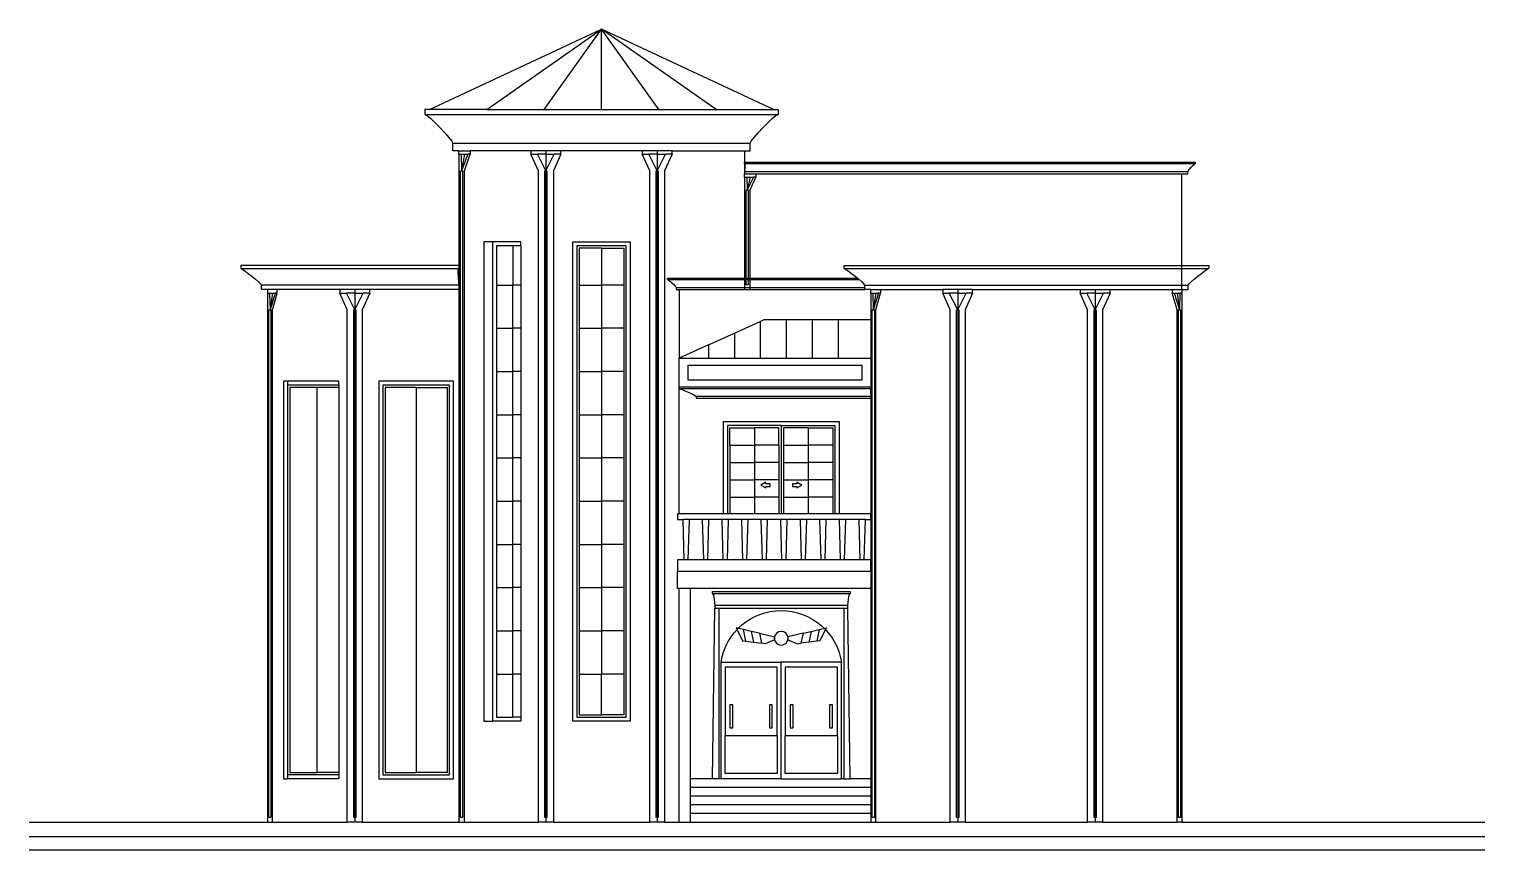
# Model space of a CAD drawing. Header units: inches. Extents: x 410.3 to 435.6, y 114.6 to 128.8.
import ezdxf

# ---------------------------------------------------------------- set-up
doc = ezdxf.new("R2010")
doc.units = ezdxf.units.IN
for name, color, linetype, lineweight in [('01_SOURCE_MASSING', 7, 'Continuous', 25), ('02_NEW_GLAZING', 7, 'Continuous', 25), ('03_NEW_FRAMES', 7, 'Continuous', 25), ('04_NEW_CROWNS', 7, 'Continuous', 25), ('05_NEW_COLUMNS', 7, 'Continuous', 25), ('06_NEW_RAILINGS', 7, 'Continuous', 25), ('07_NEW_ORNAMENT', 7, 'Continuous', 25), ('08_NEW_ROOF_DETAIL', 7, 'Continuous', 25)]:
    doc.layers.add(name, color=color, linetype=linetype, lineweight=lineweight)

# ---------------------------------------------------------------- blocks, each defined once
blk = doc.blocks.new('EGYPTIAN_ENTRANCE_ROOF')
at = {"layer": '08_NEW_ROOF_DETAIL'}
for points in [[(-0.518, 0.435), (-0.068, 0.639)], [(-0.068, 0.639), (0, 0.67), (0.382, 0.67)], [(-0.068, 0.639), (-0.068, 0)], [(0.382, 0.67), (0.832, 0.67)], [(0.382, 0.67), (0.382, 0)], [(0.832, 0.67), (1.282, 0.67)], [(0.832, 0.67), (0.832, 0)], [(1.282, 0.67), (1.85, 0.67)], [(1.282, 0.67), (1.282, 0)], [(-0.968, 0.231), (-0.518, 0.435)], [(-0.518, 0.435), (-0.518, 0)], [(-0.968, 0.231), (-1.478, 0), (-0.968, 0)], [(-0.968, 0.231), (-0.968, 0)], [(-0.968, 0), (-0.518, 0)], [(-0.518, 0), (-0.068, 0)], [(-0.068, 0), (0.382, 0)], [(0.382, 0), (0.832, 0)], [(0.832, 0), (1.282, 0)], [(1.282, 0), (1.85, 0)]]:
    blk.add_lwpolyline(points, dxfattribs=at)
blk = doc.blocks.new('EGYPTIAN_ENTRANCE')
at = {"layer": '02_NEW_GLAZING'}
for points in [[(-1.045, 2.027), (0, 2.027)], [(0, 0), (0, 2.027)], [(1.045, 2.027), (0, 2.027)], [(-0.07, 0.744), (-0.07, 1.937), (-0.975, 1.937), (-0.975, 0.744)], [(0.975, 0.744), (0.975, 1.937), (0.07, 1.937), (0.07, 0.744)], [(-0.07, 0.744), (-0.07, 0.09), (-0.975, 0.09), (-0.975, 0.744)], [(-0.07, 0.744), (-0.975, 0.744)], [(0.975, 0.744), (0.975, 0.09), (0.07, 0.09), (0.07, 0.744)], [(0.975, 0.744), (0.07, 0.744)]]:
    blk.add_lwpolyline(points, dxfattribs=at)
at = {"layer": '03_NEW_FRAMES'}
blk.add_lwpolyline([(-1.045, 2.027, -0.853682), (1.045, 2.027)], format="xyb", dxfattribs=at)
for points in [[(0, 0), (-1.045, 0), (-1.045, 2.027)], [(0, 0), (1.045, 0), (1.045, 2.027)]]:
    blk.add_lwpolyline(points, dxfattribs=at)
for points in [[(-0.89, 0.884), (-0.84, 0.884), (-0.84, 1.284), (-0.89, 1.284)], [(-0.205, 0.884), (-0.155, 0.884), (-0.155, 1.284), (-0.205, 1.284)], [(0.155, 0.884), (0.205, 0.884), (0.205, 1.284), (0.155, 1.284)], [(0.84, 0.884), (0.89, 0.884), (0.89, 1.284), (0.84, 1.284)]]:
    blk.add_lwpolyline(points, close=True, dxfattribs=at)
blk = doc.blocks.new('EGYPTIAN_WINDOW_TOWER_WIDE')
at = {"layer": '02_NEW_GLAZING'}
for points in [[(0, 8.21), (-0.389, 8.21), (-0.389, 7.569)], [(0, 8.21), (0.389, 8.21), (0.389, 7.569)], [(0, 8.21), (0, 7.569)], [(-0.389, 7.569), (-0.389, 6.819)], [(-0.389, 7.569), (0, 7.569)], [(0.389, 7.569), (0, 7.569)], [(0, 7.569), (0, 6.819)], [(0.389, 7.569), (0.389, 6.819)], [(-0.389, 6.819), (-0.389, 6.069)], [(-0.389, 6.819), (0, 6.819)], [(0.389, 6.819), (0, 6.819)], [(0, 6.819), (0, 6.069)], [(0.389, 6.819), (0.389, 6.069)], [(-0.389, 6.069), (-0.389, 5.319)], [(-0.389, 6.069), (0, 6.069)], [(0.389, 6.069), (0, 6.069)], [(0, 6.069), (0, 5.319)], [(0.389, 6.069), (0.389, 5.319)], [(-0.389, 5.319), (-0.389, 4.569)], [(-0.389, 5.319), (0, 5.319)], [(0.389, 5.319), (0, 5.319)], [(0, 5.319), (0, 4.569)], [(0.389, 5.319), (0.389, 4.569)], [(-0.389, 4.569), (-0.389, 3.819)], [(-0.389, 4.569), (0, 4.569)], [(0.389, 4.569), (0, 4.569)], [(0, 4.569), (0, 3.819)], [(0.389, 4.569), (0.389, 3.819)], [(-0.389, 3.819), (-0.389, 3.069)], [(-0.389, 3.819), (0, 3.819)], [(0.389, 3.819), (0, 3.819)], [(0, 3.819), (0, 3.069)], [(0.389, 3.819), (0.389, 3.069)], [(-0.389, 3.069), (-0.389, 2.319)], [(-0.389, 3.069), (0, 3.069)], [(0.389, 3.069), (0, 3.069)], [(0, 3.069), (0, 2.319)], [(0.389, 3.069), (0.389, 2.319)], [(-0.389, 2.319), (-0.389, 1.569)], [(-0.389, 2.319), (0, 2.319)], [(0.389, 2.319), (0, 2.319)], [(0, 2.319), (0, 1.569)], [(0.389, 2.319), (0.389, 1.569)], [(-0.389, 1.569), (-0.389, 0.819)], [(-0.389, 1.569), (0, 1.569)], [(0.389, 1.569), (0, 1.569)], [(0, 1.569), (0, 0.819)], [(0.389, 1.569), (0.389, 0.819)], [(-0.389, 0.819), (-0.389, 0.11), (0, 0.11)], [(-0.389, 0.819), (0, 0.819)], [(0.389, 0.819), (0.389, 0.11), (0, 0.11)], [(0.389, 0.819), (0, 0.819)], [(0, 0.11), (0, 0.819)]]:
    blk.add_lwpolyline(points, dxfattribs=at)
at = {"layer": '03_NEW_FRAMES'}
for points in [[(0.499, 8.32), (0.499, 0), (-0.499, 0), (-0.499, 8.32)], [(0.429, 8.25), (-0.429, 8.25), (-0.429, 0.07), (0.429, 0.07)]]:
    blk.add_lwpolyline(points, close=True, dxfattribs=at)
blk = doc.blocks.new('EGYPTIAN_WINDOW_BALCONY')
at = {"layer": '02_NEW_GLAZING'}
for points in [[(0, 1.529), (0, 0)], [(-0.892, 1.189), (-0.892, 1.489), (-0.466, 1.489)], [(-0.04, 1.189), (-0.04, 1.489), (-0.466, 1.489)], [(-0.466, 1.489), (-0.466, 1.189)], [(0.466, 1.489), (0.04, 1.489), (0.04, 1.189)], [(0.466, 1.489), (0.892, 1.489), (0.892, 1.189)], [(0.466, 1.489), (0.466, 1.189)], [(-0.892, 1.189), (-0.892, 0.889)], [(-0.892, 1.189), (-0.466, 1.189)], [(-0.04, 1.189), (-0.466, 1.189)], [(-0.466, 1.189), (-0.466, 0.889)], [(-0.04, 1.189), (-0.04, 0.889)], [(0.04, 1.189), (0.04, 0.889)], [(0.04, 1.189), (0.466, 1.189)], [(0.892, 1.189), (0.466, 1.189)], [(0.466, 1.189), (0.466, 0.889)], [(0.892, 1.189), (0.892, 0.889)], [(-0.892, 0.889), (-0.892, 0.589)], [(-0.892, 0.889), (-0.466, 0.889)], [(-0.04, 0.889), (-0.466, 0.889)], [(-0.466, 0.889), (-0.466, 0.589)], [(-0.04, 0.889), (-0.04, 0.589)], [(0.04, 0.889), (0.04, 0.589)], [(0.04, 0.889), (0.466, 0.889)], [(0.892, 0.889), (0.466, 0.889)], [(0.466, 0.889), (0.466, 0.589)], [(0.892, 0.889), (0.892, 0.589)], [(-0.892, 0.589), (-0.892, 0.289)], [(-0.892, 0.589), (-0.466, 0.589)], [(-0.04, 0.589), (-0.466, 0.589)], [(-0.466, 0.589), (-0.466, 0.289)], [(-0.04, 0.589), (-0.04, 0.289)], [(0.04, 0.589), (0.04, 0.289)], [(0.04, 0.589), (0.466, 0.589)], [(0.892, 0.589), (0.466, 0.589)], [(0.466, 0.589), (0.466, 0.289)], [(0.892, 0.589), (0.892, 0.289)], [(-0.892, 0.289), (-0.892, 0)], [(-0.892, 0.289), (-0.466, 0.289)], [(-0.04, 0.289), (-0.466, 0.289)], [(-0.466, 0.289), (-0.466, 0)], [(-0.04, 0.289), (-0.04, 0)], [(0.04, 0.289), (0.04, 0)], [(0.04, 0.289), (0.466, 0.289)], [(0.892, 0.289), (0.466, 0.289)], [(0.466, 0.289), (0.466, 0)], [(0.892, 0.289), (0.892, 0)]]:
    blk.add_lwpolyline(points, dxfattribs=at)
for points in [[(-0.271, 0.521), (-0.271, 0.545), (-0.355, 0.496), (-0.271, 0.448), (-0.271, 0.472), (-0.192, 0.472), (-0.192, 0.521)], [(0.192, 0.472), (0.271, 0.472), (0.271, 0.448), (0.355, 0.496), (0.271, 0.545), (0.271, 0.521), (0.192, 0.521)]]:
    blk.add_lwpolyline(points, close=True, dxfattribs=at)
at = {"layer": '03_NEW_FRAMES'}
for points in [[(-1.002, 0), (-1.002, 1.599), (1.002, 1.599), (1.002, 0)], [(0, 1.529), (-0.932, 1.529), (-0.932, 0)], [(0, 1.529), (0.932, 1.529), (0.932, 0)]]:
    blk.add_lwpolyline(points, dxfattribs=at)
blk = doc.blocks.new('EGYPTIAN_MAIN_ROOF')
at = {"layer": '08_NEW_ROOF_DETAIL'}
for points in [[(-1.991, 0), (-2.986, 0), (0, 1.395)], [(-1.991, 0), (0, 1.395)], [(-0.995, 0), (0, 1.395)], [(0, 0), (0, 1.395)], [(0.995, 0), (0, 1.395)], [(1.991, 0), (2.986, 0), (0, 1.395)], [(1.991, 0), (0, 1.395)], [(-1.991, 0), (-0.995, 0)], [(-0.995, 0), (0, 0)], [(0, 0), (0.995, 0)], [(0.995, 0), (1.991, 0)]]:
    blk.add_lwpolyline(points, dxfattribs=at)
blk = doc.blocks.new('EGYPTIAN_WINDOW_TOWER_NARROW')
at = {"layer": '02_NEW_GLAZING'}
for points in [[(0.185, 8.25), (-0.101, 8.25), (-0.101, 7.57)], [(0.321, 8.25), (0.185, 8.25)], [(0.185, 8.25), (0.185, 7.57)], [(-0.101, 7.57), (-0.101, 6.82)], [(-0.101, 7.57), (0.185, 7.57)], [(0.321, 7.57), (0.185, 7.57)], [(0.185, 6.82), (0.185, 7.57)], [(-0.101, 6.82), (-0.101, 6.07)], [(-0.101, 6.82), (0.185, 6.82)], [(0.321, 6.82), (0.185, 6.82)], [(0.185, 6.07), (0.185, 6.82)], [(-0.101, 6.07), (-0.101, 5.32)], [(-0.101, 6.07), (0.185, 6.07)], [(0.321, 6.07), (0.185, 6.07)], [(0.185, 5.32), (0.185, 6.07)], [(-0.101, 5.32), (-0.101, 4.57)], [(-0.101, 5.32), (0.185, 5.32)], [(0.321, 5.32), (0.185, 5.32)], [(0.185, 4.57), (0.185, 5.32)], [(-0.101, 4.57), (-0.101, 3.82)], [(-0.101, 4.57), (0.185, 4.57)], [(0.321, 4.57), (0.185, 4.57)], [(0.185, 3.82), (0.185, 4.57)], [(-0.101, 3.82), (-0.101, 3.07)], [(-0.101, 3.82), (0.185, 3.82)], [(0.321, 3.82), (0.185, 3.82)], [(0.185, 3.07), (0.185, 3.82)], [(-0.101, 3.07), (-0.101, 2.32)], [(-0.101, 3.07), (0.185, 3.07)], [(0.321, 3.07), (0.185, 3.07)], [(0.185, 2.32), (0.185, 3.07)], [(-0.101, 2.32), (-0.101, 1.57)], [(-0.101, 2.32), (0.185, 2.32)], [(0.321, 2.32), (0.185, 2.32)], [(0.185, 1.57), (0.185, 2.32)], [(-0.101, 1.57), (-0.101, 0.82)], [(-0.101, 1.57), (0.185, 1.57)], [(0.321, 1.57), (0.185, 1.57)], [(0.185, 0.82), (0.185, 1.57)], [(-0.101, 0.82), (-0.101, 0.07), (0.185, 0.07)], [(-0.101, 0.82), (0.185, 0.82)], [(0.321, 0.82), (0.185, 0.82)], [(0.185, 0.07), (0.185, 0.82)], [(0.321, 0.07), (0.185, 0.07)]]:
    blk.add_lwpolyline(points, dxfattribs=at)
at = {"layer": '03_NEW_FRAMES'}
for points in [[(-0.171, 8.32), (-0.321, 8.32), (-0.321, 0), (-0.171, 0)], [(0.321, 8.25), (0.321, 8.32), (-0.171, 8.32)], [(-0.171, 8.32), (-0.171, 0)], [(0.321, 8.25), (0.321, 7.57)], [(0.321, 7.57), (0.321, 6.82)], [(0.321, 6.82), (0.321, 6.07)], [(0.321, 6.07), (0.321, 5.32)], [(0.321, 5.32), (0.321, 4.57)], [(0.321, 4.57), (0.321, 3.82)], [(0.321, 3.82), (0.321, 3.07)], [(0.321, 3.07), (0.321, 2.32)], [(0.321, 2.32), (0.321, 1.57)], [(0.321, 1.57), (0.321, 0.82)], [(0.321, 0.82), (0.321, 0.07)], [(0.321, 0.07), (0.321, 0), (-0.171, 0)]]:
    blk.add_lwpolyline(points, dxfattribs=at)
blk = doc.blocks.new('EGYPTIAN_WINDOW_LEFT_WIDE')
at = {"layer": '02_NEW_GLAZING'}
for points in [[(0, 6.79), (-0.54, 6.79), (-0.54, 0.11), (0, 0.11)], [(0, 6.79), (0.54, 6.79), (0.54, 0.11), (0, 0.11)], [(0, 6.79), (0, 0.11)]]:
    blk.add_lwpolyline(points, dxfattribs=at)
at = {"layer": '03_NEW_FRAMES'}
for points in [[(-0.65, 6.9), (-0.65, 0), (0.65, 0), (0.65, 6.9)], [(-0.58, 6.83), (-0.58, 0.07), (0.58, 0.07), (0.58, 6.83)]]:
    blk.add_lwpolyline(points, close=True, dxfattribs=at)
blk = doc.blocks.new('EGYPTIAN_WINDOW_LEFT_NARROW')
at = {"layer": '02_NEW_GLAZING'}
for points in [[(0.098, 6.79), (-0.37, 6.79), (-0.37, 0.11), (0.098, 0.11)], [(0.48, 6.79), (0.098, 6.79)], [(0.098, 6.79), (0.098, 0.11)], [(0.48, 0.11), (0.098, 0.11)]]:
    blk.add_lwpolyline(points, dxfattribs=at)
at = {"layer": '03_NEW_FRAMES'}
for points in [[(-0.41, 6.9), (-0.48, 6.9), (-0.48, 0), (-0.41, 0)], [(0.48, 6.83), (0.48, 6.9), (-0.41, 6.9)], [(-0.41, 6.9), (-0.41, 6.83)], [(0.48, 6.83), (-0.41, 6.83)], [(-0.41, 6.83), (-0.41, 0.07)], [(0.48, 6.83), (0.48, 6.79)], [(0.48, 6.79), (0.48, 0.11)], [(0.48, 0.07), (0.48, 0), (-0.41, 0)], [(0.48, 0.07), (-0.41, 0.07)], [(-0.41, 0.07), (-0.41, 0)], [(0.48, 0.11), (0.48, 0.07)]]:
    blk.add_lwpolyline(points, dxfattribs=at)
blk = doc.blocks.new('EGYPTIAN_CAVETTO_TOWER')
at = {"layer": '04_NEW_CROWNS'}
for points in [[(-2.986, 0.715), (-3.064, 0.715), (-3.064, 0.629)], [(-3.064, 0.629), (3.064, 0.629)], [(2.986, 0.715), (3.064, 0.715), (3.064, 0.629)], [(-2.479, 0), (-2.579, 0), (-2.579, 0.129)], [(-2.579, 0.129), (2.579, 0.129)], [(1.225, 0), (2.479, 0), (2.579, 0), (2.579, 0.129)], [(-1.225, 0), (-2.279, 0)], [(0.705, 0), (-0.705, 0)]]:
    blk.add_lwpolyline(points, dxfattribs=at)
for points in [[(-3.064, 0.629), (-3.007, 0.629), (-2.579, 0.179), (-2.579, 0.129)], [(2.579, 0.129), (2.579, 0.179), (3.007, 0.629), (3.064, 0.629)]]:
    blk.add_open_spline(points, degree=3, dxfattribs=at)
blk = doc.blocks.new('EGYPTIAN_CAVETTO_LEFT')
at = {"layer": '04_NEW_CROWNS'}
for points in [[(1.891, 0.415), (-1.891, 0.415), (-1.891, 0.365)], [(1.891, 0), (0.347, 0), (0.087, 0), (-0.173, 0), (-1.257, 0), (-1.427, 0), (-1.532, 0), (-1.532, 0.075)]]:
    blk.add_lwpolyline(points, dxfattribs=at)
blk.add_open_spline([(-1.891, 0.365), (-0.63, 0.365), (0.63, 0.365), (1.891, 0.365), (1.858, 0.365), (1.891, 0.104), (1.891, 0.075), (0.75, 0.075), (-0.391, 0.075), (-1.532, 0.075)], degree=3, knots=[0, 0, 0, 0, 1, 1, 1, 2, 2, 2, 3, 3, 3, 3], dxfattribs=at)
blk.add_open_spline([(-1.891, 0.365), (-1.858, 0.365), (-1.532, 0.104), (-1.532, 0.075)], degree=3, dxfattribs=at)
blk = doc.blocks.new('EGYPTIAN_CAVETTO_RIGHT')
at = {"layer": '04_NEW_CROWNS'}
for points in [[(-3.164, 0.365), (-3.164, 0.415), (2.7, 0.415), (3.164, 0.415), (3.164, 0.365)], [(-3.164, 0.365), (2.7, 0.365), (3.164, 0.365)], [(-2.7, 0), (-2.805, 0), (-2.805, 0.036), (-2.805, 0.075)], [(-2.805, 0.075), (2.7, 0.075), (2.805, 0.075)], [(-2.53, 0), (-1.453, 0)], [(-0.933, 0), (0.933, 0), (1.193, 0), (1.453, 0), (2.53, 0), (2.7, 0), (2.805, 0), (2.805, 0.075)]]:
    blk.add_lwpolyline(points, dxfattribs=at)
for points in [[(-3.164, 0.365), (-3.131, 0.365), (-2.805, 0.104), (-2.805, 0.075)], [(2.805, 0.075), (2.805, 0.104), (3.131, 0.365), (3.164, 0.365)]]:
    blk.add_open_spline(points, degree=3, dxfattribs=at)
blk = doc.blocks.new('EGYPTIAN_CAVETTO_ENTRANCE_CANOPY')
at = {"layer": '04_NEW_CROWNS'}
for points in [[(-1.664, 0.176), (-1.664, 0.2)], [(1.664, 0), (-1.364, 0), (-1.364, 0.036)]]:
    blk.add_lwpolyline(points, dxfattribs=at)
blk.add_open_spline([(-1.664, 0.176), (-0.555, 0.176), (0.555, 0.176), (1.664, 0.176), (1.648, 0.176), (1.664, 0.05), (1.664, 0.036), (0.655, 0.036), (-0.355, 0.036), (-1.364, 0.036)], degree=3, knots=[0, 0, 0, 0, 1, 1, 1, 2, 2, 2, 3, 3, 3, 3], dxfattribs=at)
blk.add_open_spline([(-1.664, 0.176), (-1.648, 0.176), (-1.364, 0.05), (-1.364, 0.036)], degree=3, dxfattribs=at)
blk = doc.blocks.new('EGYPTIAN_CANOPY_FRIEZE')
at = {"layer": '04_NEW_CROWNS'}
blk.add_lwpolyline([(1.664, 0), (-1.664, 0), (-1.664, 0.5)], dxfattribs=at)
at = {"layer": '07_NEW_ORNAMENT'}
blk.add_lwpolyline([(-1.514, 0.126), (1.516, 0.126), (1.516, 0.376), (-1.514, 0.376)], close=True, dxfattribs=at)
blk = doc.blocks.new('EGYPTIAN_CAVETTO_REAR')
at = {"layer": '04_NEW_CROWNS'}
for points in [[(-3.912, 0.176), (-3.912, 0.2), (3.887, 0.2), (3.912, 0.2), (3.912, 0.176)], [(-3.912, 0.176), (3.912, 0.176)], [(-3.912, 0.036), (-3.912, 0)], [(-3.912, 0.036), (3.784, 0.036)], [(-3.712, 0), (3.682, 0), (3.784, 0), (3.784, 0.036)]]:
    blk.add_lwpolyline(points, dxfattribs=at)
for points in [[(-3.912, 0.176), (-3.896, 0.176), (-3.912, 0.05), (-3.912, 0.036)], [(3.784, 0.036), (3.784, 0.05), (3.896, 0.176), (3.912, 0.176)]]:
    blk.add_open_spline(points, degree=3, dxfattribs=at)
blk = doc.blocks.new('EGYPTIAN_PILASTER_LEFT_EDGE')
at = {"layer": '05_NEW_COLUMNS'}
for points in [[(0, 9.24), (0, 9.18)], [(0, 9.18), (0, 8.89), (0, 0), (0.085, 0), (0.085, 8.89), (0.17, 9.18)], [(0, 9.18), (0.037, 9.18)], [(0.037, 9.18), (0.085, 9.18)], [(0.037, 9.18), (0.043, 8.89)], [(0.085, 9.18), (0.043, 8.89)], [(0.133, 9.18), (0.043, 8.89)], [(0.085, 9.18), (0.133, 9.18)], [(0.17, 9.18), (0.133, 9.18)], [(0.17, 9.18), (0.17, 9.24)]]:
    blk.add_lwpolyline(points, dxfattribs=at)
blk.add_lwpolyline([(0.043, 8.89), (0.06, 8.89), (0.06, 0.08), (0.024, 0.08), (0.024, 8.89)], close=True, dxfattribs=at)
blk = doc.blocks.new('EGYPTIAN_PILASTER_LEFT_MIDDLE')
at = {"layer": '05_NEW_COLUMNS'}
for points in [[(-0.26, 9.24), (-0.26, 9.18)], [(0.26, 9.18), (0.13, 8.89), (0.13, 0), (0, 0), (-0.13, 0), (-0.13, 8.89), (-0.26, 9.18)], [(-0.26, 9.18), (-0.146, 9.18)], [(0, 9.18), (-0.146, 9.18)], [(0, 8.89), (-0.146, 9.18)], [(0, 9.18), (0, 8.89)], [(0, 9.18), (0.146, 9.18)], [(0, 8.89), (0.146, 9.18)], [(0.26, 9.18), (0.146, 9.18)], [(0.26, 9.18), (0.26, 9.24)]]:
    blk.add_lwpolyline(points, dxfattribs=at)
blk.add_lwpolyline([(0, 8.89), (0.018, 8.89), (0.018, 0.08), (0, 0.08), (-0.018, 0.08), (-0.018, 8.89)], close=True, dxfattribs=at)
blk = doc.blocks.new('EGYPTIAN_PILASTER_TOWER_LEFT')
at = {"layer": '05_NEW_COLUMNS'}
for points in [[(0, 11.59), (0, 11.65), (0.2, 11.65), (0.2, 11.59)], [(0, 11.59), (0, 11.3), (0, 9.655), (0, 9.605), (0, 9.315), (0, 9.24), (0, 0), (0.1, 0), (0.1, 11.3), (0.2, 11.59)], [(0, 11.59), (0.044, 11.59)], [(0.044, 11.59), (0.1, 11.59)], [(0.044, 11.59), (0.05, 11.3)], [(0.1, 11.59), (0.05, 11.3)], [(0.156, 11.59), (0.05, 11.3)], [(0.1, 11.59), (0.156, 11.59)], [(0.2, 11.59), (0.156, 11.59)]]:
    blk.add_lwpolyline(points, dxfattribs=at)
blk.add_lwpolyline([(0.05, 11.3), (0.068, 11.3), (0.068, 0.08), (0.032, 0.08), (0.032, 11.3)], close=True, dxfattribs=at)
blk = doc.blocks.new('EGYPTIAN_PILASTER_TOWER_MIDDLE')
at = {"layer": '05_NEW_COLUMNS'}
for points in [[(0.26, 11.59), (0.26, 11.65), (0, 11.65), (-0.26, 11.65), (-0.26, 11.59)], [(0.26, 11.59), (0.13, 11.3), (0.13, 0), (0, 0), (-0.13, 0), (-0.13, 11.3), (-0.26, 11.59)], [(-0.26, 11.59), (-0.146, 11.59)], [(0, 11.59), (-0.146, 11.59)], [(0, 11.3), (-0.146, 11.59)], [(0, 11.59), (0, 11.3)], [(0, 11.59), (0.146, 11.59)], [(0, 11.3), (0.146, 11.59)], [(0.26, 11.59), (0.146, 11.59)]]:
    blk.add_lwpolyline(points, dxfattribs=at)
blk.add_lwpolyline([(0, 11.3), (0.018, 11.3), (0.018, 0.08), (0, 0.08), (-0.018, 0.08), (-0.018, 11.3)], close=True, dxfattribs=at)
blk = doc.blocks.new('EGYPTIAN_PILASTER_TOWER_RIGHT')
at = {"layer": '05_NEW_COLUMNS'}
for points in [[(0.26, 11.59), (0.26, 11.65), (0, 11.65), (-0.26, 11.65), (-0.26, 11.59)], [(0.26, 11.59), (0.13, 11.3), (0.13, 0), (0, 0), (-0.13, 0), (-0.13, 11.3), (-0.26, 11.59)], [(-0.26, 11.59), (-0.146, 11.59)], [(0, 11.59), (-0.146, 11.59)], [(0, 11.3), (-0.146, 11.59)], [(0, 11.59), (0, 11.3)], [(0, 11.59), (0.146, 11.59)], [(0, 11.3), (0.146, 11.59)], [(0.26, 11.59), (0.146, 11.59)]]:
    blk.add_lwpolyline(points, dxfattribs=at)
blk.add_lwpolyline([(0, 11.3), (0.018, 11.3), (0.018, 0.08), (0, 0.08), (-0.018, 0.08), (-0.018, 11.3)], close=True, dxfattribs=at)
blk = doc.blocks.new('EGYPTIAN_PILASTER_TOWER_REAR')
at = {"layer": '05_NEW_COLUMNS'}
for points in [[(0, 1.95), (0, 2.01), (0.2, 2.01), (0.2, 1.95)], [(0, 1.95), (0, 1.73), (0, 0.2), (0, 0.176), (0, 0.036), (0, 0), (0.1, 0), (0.1, 0.036), (0.1, 0.176), (0.1, 0.2), (0.1, 1.73), (0.2, 1.95)], [(0, 1.95), (0.044, 1.95)], [(0.044, 1.95), (0.1, 1.95)], [(0.044, 1.95), (0.05, 1.73)], [(0.1, 1.95), (0.05, 1.73)], [(0.156, 1.95), (0.05, 1.73)], [(0.1, 1.95), (0.156, 1.95)], [(0.2, 1.95), (0.156, 1.95)]]:
    blk.add_lwpolyline(points, dxfattribs=at)
blk.add_lwpolyline([(0.05, 1.73), (0.068, 1.73), (0.068, 0.2), (0.068, 0.176), (0.068, 0.08), (0.032, 0.08), (0.032, 0.176), (0.032, 0.2), (0.032, 1.73)], close=True, dxfattribs=at)
blk = doc.blocks.new('EGYPTIAN_PILASTER_RIGHT_LEFT')
at = {"layer": '05_NEW_COLUMNS'}
for points in [[(0, 9.18), (0, 9.24), (0.17, 9.24), (0.17, 9.18)], [(0, 9.18), (0, 8.89), (0, 8.718), (0, 8.048), (0, 7.548), (0, 7.524), (0, 7.384), (0, 7.348), (0, 5.35)], [(0, 9.18), (0.037, 9.18)], [(0, 4.05), (0, 0.75), (0, 0.6), (0, 0.45), (0, 0.3), (0, 0.15), (0, 0), (0.085, 0), (0.085, 8.89), (0.17, 9.18)], [(0.037, 9.18), (0.085, 9.18)], [(0.037, 9.18), (0.043, 8.89)], [(0.085, 9.18), (0.043, 8.89)], [(0.133, 9.18), (0.043, 8.89)], [(0.085, 9.18), (0.133, 9.18)], [(0.17, 9.18), (0.133, 9.18)], [(0, 5.25), (0, 4.55)]]:
    blk.add_lwpolyline(points, dxfattribs=at)
blk.add_lwpolyline([(0.043, 8.89), (0.061, 8.89), (0.061, 0.08), (0.025, 0.08), (0.025, 8.89)], close=True, dxfattribs=at)
blk = doc.blocks.new('EGYPTIAN_PILASTER_RIGHT_MIDDLE_A')
at = {"layer": '05_NEW_COLUMNS'}
for points in [[(0.26, 9.18), (0.26, 9.24), (0, 9.24), (-0.26, 9.24), (-0.26, 9.18)], [(0.26, 9.18), (0.13, 8.89), (0.13, 0), (0, 0), (-0.13, 0), (-0.13, 8.89), (-0.26, 9.18)], [(-0.26, 9.18), (-0.146, 9.18)], [(0, 9.18), (-0.146, 9.18)], [(0, 8.89), (-0.146, 9.18)], [(0, 9.18), (0, 8.89)], [(0, 9.18), (0.146, 9.18)], [(0, 8.89), (0.146, 9.18)], [(0.26, 9.18), (0.146, 9.18)]]:
    blk.add_lwpolyline(points, dxfattribs=at)
blk.add_lwpolyline([(0, 8.89), (0.018, 8.89), (0.018, 0.08), (0, 0.08), (-0.018, 0.08), (-0.018, 8.89)], close=True, dxfattribs=at)
blk = doc.blocks.new('EGYPTIAN_PILASTER_RIGHT_MIDDLE_B')
at = {"layer": '05_NEW_COLUMNS'}
for points in [[(-0.26, 9.24), (-0.26, 9.18)], [(0.26, 9.18), (0.13, 8.89), (0.13, 0), (0, 0), (-0.13, 0), (-0.13, 8.89), (-0.26, 9.18)], [(-0.26, 9.18), (-0.146, 9.18)], [(0, 9.18), (-0.146, 9.18)], [(0, 8.89), (-0.146, 9.18)], [(0, 9.18), (0, 8.89)], [(0, 9.18), (0.146, 9.18)], [(0, 8.89), (0.146, 9.18)], [(0.26, 9.18), (0.146, 9.18)], [(0.26, 9.18), (0.26, 9.24)]]:
    blk.add_lwpolyline(points, dxfattribs=at)
blk.add_lwpolyline([(0, 8.89), (0.018, 8.89), (0.018, 0.08), (0, 0.08), (-0.018, 0.08), (-0.018, 8.89)], close=True, dxfattribs=at)
blk = doc.blocks.new('EGYPTIAN_PILASTER_RIGHT_EDGE')
at = {"layer": '05_NEW_COLUMNS'}
for points in [[(-0.17, 9.24), (-0.17, 9.18)], [(0, 9.18), (0, 9.174), (0, 8.89), (0, 0), (-0.085, 0), (-0.085, 8.89), (-0.17, 9.18)], [(-0.17, 9.18), (-0.133, 9.18)], [(-0.133, 9.18), (-0.085, 9.18)], [(-0.133, 9.18), (-0.043, 8.89)], [(-0.085, 9.18), (-0.037, 9.18)], [(-0.085, 9.18), (-0.043, 8.89)], [(-0.037, 9.18), (-0.043, 8.89)], [(0, 9.18), (-0.037, 9.18)], [(0, 9.24), (0, 9.18)]]:
    blk.add_lwpolyline(points, dxfattribs=at)
blk.add_lwpolyline([(-0.043, 8.89), (-0.024, 8.89), (-0.024, 0.08), (-0.06, 0.08), (-0.06, 8.89)], close=True, dxfattribs=at)
blk = doc.blocks.new('EGYPTIAN_BALCONY_RAILING')
at = {"layer": '06_NEW_RAILINGS'}
for points in [[(1.582, 1.2), (1.677, 1.2), (1.677, 1.3), (1.125, 1.3), (1.055, 1.3), (1.015, 1.3), (0.589, 1.3), (0.163, 1.3), (0.123, 1.3), (0.083, 1.3), (-0.343, 1.3), (-0.77, 1.3), (-0.81, 1.3), (-0.88, 1.3), (-1.651, 1.3), (-1.677, 1.3), (-1.677, 1.2), (-1.651, 1.2), (-1.582, 1.2)], [(-1.562, 0.5), (-1.582, 1.2)], [(-1.472, 1.2), (-1.582, 1.2)], [(-1.492, 0.5), (-1.472, 1.2)], [(-1.242, 1.2), (-1.472, 1.2)], [(-1.222, 0.5), (-1.242, 1.2)], [(-1.132, 1.2), (-1.242, 1.2)], [(-1.152, 0.5), (-1.132, 1.2)], [(-0.903, 1.2), (-1.132, 1.2)], [(-0.883, 0.5), (-0.903, 1.2)], [(-0.793, 1.2), (-0.903, 1.2)], [(-0.813, 0.5), (-0.793, 1.2)], [(-0.564, 1.2), (-0.793, 1.2)], [(-0.544, 0.5), (-0.564, 1.2)], [(-0.454, 1.2), (-0.564, 1.2)], [(-0.474, 0.5), (-0.454, 1.2)], [(-0.225, 1.2), (-0.454, 1.2)], [(-0.205, 0.5), (-0.225, 1.2)], [(-0.115, 1.2), (-0.225, 1.2)], [(-0.135, 0.5), (-0.115, 1.2)], [(0.115, 1.2), (-0.115, 1.2)], [(0.135, 0.5), (0.115, 1.2)], [(0.225, 1.2), (0.115, 1.2)], [(0.205, 0.5), (0.225, 1.2)], [(0.454, 1.2), (0.225, 1.2)], [(0.474, 0.5), (0.454, 1.2)], [(0.564, 1.2), (0.454, 1.2)], [(0.544, 0.5), (0.564, 1.2)], [(0.793, 1.2), (0.564, 1.2)], [(0.813, 0.5), (0.793, 1.2)], [(0.903, 1.2), (0.793, 1.2)], [(0.883, 0.5), (0.903, 1.2)], [(1.132, 1.2), (0.903, 1.2)], [(1.152, 0.5), (1.132, 1.2)], [(1.242, 1.2), (1.132, 1.2)], [(1.222, 0.5), (1.242, 1.2)], [(1.472, 1.2), (1.242, 1.2)], [(1.492, 0.5), (1.472, 1.2)], [(1.582, 1.2), (1.472, 1.2)], [(1.562, 0.5), (1.582, 1.2)], [(-1.562, 0.5), (-1.677, 0.5), (-1.677, 0.3)], [(1.677, 0.3), (-1.651, 0.3), (-1.677, 0.3)], [(1.677, 0.3), (1.677, 0), (-1.451, 0), (-1.651, 0), (-1.677, 0), (-1.677, 0.3)], [(-1.492, 0.5), (-1.562, 0.5)], [(-1.222, 0.5), (-1.492, 0.5)], [(-1.152, 0.5), (-1.222, 0.5)], [(-0.883, 0.5), (-1.152, 0.5)], [(-0.813, 0.5), (-0.883, 0.5)], [(-0.544, 0.5), (-0.813, 0.5)], [(-0.474, 0.5), (-0.544, 0.5)], [(-0.205, 0.5), (-0.474, 0.5)], [(-0.135, 0.5), (-0.205, 0.5)], [(0.135, 0.5), (-0.135, 0.5)], [(0.205, 0.5), (0.135, 0.5)], [(0.474, 0.5), (0.205, 0.5)], [(0.544, 0.5), (0.474, 0.5)], [(0.813, 0.5), (0.544, 0.5)], [(0.883, 0.5), (0.813, 0.5)], [(1.152, 0.5), (0.883, 0.5)], [(1.222, 0.5), (1.152, 0.5)], [(1.492, 0.5), (1.222, 0.5)], [(1.562, 0.5), (1.492, 0.5)], [(1.677, 0.3), (1.677, 0.5), (1.562, 0.5)]]:
    blk.add_lwpolyline(points, dxfattribs=at)
blk = doc.blocks.new('EGYPTIAN_ENTRANCE_SURROUND')
at = {"layer": '03_NEW_FRAMES'}
blk.add_lwpolyline([(-1.085, 0), (-1.195, 0), (-1.155, 2.96), (-1.085, 2.96)], close=True, dxfattribs=at)
blk.add_lwpolyline([(1.085, 2.96), (1.085, 0), (1.195, 0), (1.155, 2.96)], dxfattribs=at)
blk = doc.blocks.new('EGYPTIAN_CAVETTO_ENTRANCE_LINTEL')
at = {"layer": '04_NEW_CROWNS'}
for points in [[(-1.195, 0.255), (-1.195, 0.29), (1.195, 0.29), (1.195, 0.255)], [(-1.195, 0.255), (1.195, 0.255)], [(-1.155, 0.052), (-1.155, 0)], [(-1.155, 0.052), (1.155, 0.052)], [(-1.085, 0), (1.085, 0), (1.155, 0), (1.155, 0.052)]]:
    blk.add_lwpolyline(points, dxfattribs=at)
for points in [[(-1.195, 0.255), (-1.172, 0.255), (-1.155, 0.073), (-1.155, 0.052)], [(1.155, 0.052), (1.155, 0.073), (1.172, 0.255), (1.195, 0.255)]]:
    blk.add_open_spline(points, degree=3, dxfattribs=at)
blk = doc.blocks.new('EGYPTIAN_WINGED_SUN')
at = {"layer": '07_NEW_ORNAMENT'}
for points in [[(-0.66, 0.152), (-0.78, 0.18), (-0.67, -0.045), (-0.62, -0.051)], [(-0.52, 0.119), (-0.66, 0.152)], [(-0.66, 0.152), (-0.62, -0.051)], [(-0.38, 0.086), (-0.52, 0.119)], [(-0.52, 0.119), (-0.48, -0.069)], [(-0.38, 0.086), (-0.117, 0.025), (-0.117, -0.025), (-0.28, -0.095), (-0.34, -0.087)], [(-0.38, 0.086), (-0.34, -0.087)], [(0.38, 0.086), (0.117, 0.025), (0.117, -0.025), (0.28, -0.095), (0.34, -0.087)], [(0.38, 0.086), (0.34, -0.087)], [(0.38, 0.086), (0.52, 0.119)], [(0.52, 0.119), (0.48, -0.069)], [(0.52, 0.119), (0.66, 0.152)], [(0.66, 0.152), (0.78, 0.18), (0.67, -0.045), (0.62, -0.051)], [(0.66, 0.152), (0.62, -0.051)], [(-0.62, -0.051), (-0.48, -0.069)], [(-0.48, -0.069), (-0.34, -0.087)], [(0.48, -0.069), (0.34, -0.087)], [(0.62, -0.051), (0.48, -0.069)]]:
    blk.add_lwpolyline(points, dxfattribs=at)
blk.add_lwpolyline([(0.12, 0, 1), (-0.12, 0, 1)], format="xyb", close=True, dxfattribs=at)

msp = doc.modelspace()

# ---------------------------------------------------------------- linework, layer by layer
at = {"layer": '01_SOURCE_MASSING'}
for points in [[(419.279, 126.736), (419.279, 126.676)], [(421.21, 126.736), (421.21, 126.676)], [(422.723, 126.736), (422.723, 126.536)], [(419.279, 126.386), (419.279, 115.166), (419.279, 115.086)], [(421.21, 126.386), (421.21, 115.166), (421.21, 115.086)], [(422.723, 126.512), (422.723, 126.372)], [(430.318, 124.326), (430.318, 124.4), (430.318, 124.691), (430.318, 124.74), (430.318, 126.336)], [(415.962, 124.326), (415.962, 124.266)], [(421.59, 124.326), (421.59, 123.134)], [(426.425, 124.326), (426.425, 124.266)], [(428.81, 124.326), (428.81, 124.266)], [(415.962, 123.976), (415.962, 115.166), (415.962, 115.086)], [(426.425, 123.976), (426.425, 115.166), (426.425, 115.086)], [(428.81, 123.976), (428.81, 115.166), (428.81, 115.086)], [(421.59, 120.436), (421.59, 122.584), (421.59, 122.61)], [(421.59, 115.086), (421.59, 119.136)], [(421.79, 115.836), (421.79, 119.136)], [(421.79, 115.686), (421.79, 115.836)], [(422.169, 115.836), (421.79, 115.836)], [(422.318, 115.836), (422.278, 115.836)], [(424.448, 115.836), (424.408, 115.836)], [(424.918, 115.836), (424.558, 115.836)], [(421.79, 115.536), (421.79, 115.686)], [(424.918, 115.686), (421.79, 115.686)], [(421.79, 115.386), (421.79, 115.536)], [(424.918, 115.536), (421.79, 115.536)], [(421.79, 115.236), (421.79, 115.386)], [(424.918, 115.386), (421.79, 115.386)], [(421.79, 115.086), (421.79, 115.236)], [(424.918, 115.236), (421.79, 115.236)], [(410.31, 115.086), (414.448, 115.086)], [(414.533, 115.086), (415.832, 115.086)], [(416.092, 115.086), (417.766, 115.086)], [(417.866, 115.086), (419.149, 115.086)], [(419.409, 115.086), (421.08, 115.086)], [(421.34, 115.086), (421.59, 115.086)], [(421.59, 115.086), (421.79, 115.086)], [(421.79, 115.086), (424.918, 115.086)], [(425.003, 115.086), (426.295, 115.086)], [(426.555, 115.086), (428.68, 115.086)], [(428.94, 115.086), (430.233, 115.086)], [(430.318, 115.086), (435.574, 115.086)], [(410.31, 114.833), (435.574, 114.833)], [(410.31, 114.603), (435.574, 114.603)]]:
    msp.add_lwpolyline(points, dxfattribs=at)
at = {"layer": '04_NEW_CROWNS'}
for points in [[(421.39, 124.502), (421.39, 124.526), (422.723, 124.526), (422.755, 124.526), (422.791, 124.526), (422.823, 124.526), (424.683, 124.526)], [(421.39, 124.502), (422.723, 124.502), (422.755, 124.502), (422.791, 124.502), (422.823, 124.502), (424.712, 124.502)], [(421.54, 124.362), (421.54, 124.326), (421.59, 124.326), (422.723, 124.326)], [(422.823, 124.326), (424.813, 124.326)]]:
    msp.add_lwpolyline(points, dxfattribs=at)
msp.add_open_spline([(421.39, 124.502), (421.406, 124.502), (421.54, 124.376), (421.54, 124.362)], degree=3, dxfattribs=at)
msp.add_open_spline([(421.54, 124.362), (421.935, 124.362), (422.329, 124.362), (422.723, 124.362), (422.757, 124.362), (422.79, 124.362), (422.823, 124.362), (423.487, 124.362), (424.15, 124.362), (424.813, 124.362), (424.813, 124.367), (424.811, 124.386), (424.809, 124.409)], degree=3, knots=[0, 0, 0, 0, 1, 1, 1, 2, 2, 2, 3, 3, 3, 4, 4, 4, 4], dxfattribs=at)

# ---------------------------------------------------------------- block references
for name, p in [('EGYPTIAN_MAIN_ROOF', (420.244, 127.451)), ('EGYPTIAN_CAVETTO_TOWER', (420.244, 126.736)), ('EGYPTIAN_PILASTER_TOWER_LEFT', (417.766, 115.086)), ('EGYPTIAN_PILASTER_TOWER_MIDDLE', (419.279, 115.086)), ('EGYPTIAN_PILASTER_TOWER_RIGHT', (421.21, 115.086)), ('EGYPTIAN_CAVETTO_REAR', (426.636, 126.336)), ('EGYPTIAN_PILASTER_TOWER_REAR', (422.723, 124.326)), ('EGYPTIAN_WINDOW_TOWER_NARROW', (418.522, 116.835)), ('EGYPTIAN_WINDOW_TOWER_WIDE', (420.244, 116.836)), ('EGYPTIAN_CAVETTO_LEFT', (415.875, 124.326)), ('EGYPTIAN_CAVETTO_RIGHT', (427.618, 124.326)), ('EGYPTIAN_PILASTER_LEFT_EDGE', (414.448, 115.086)), ('EGYPTIAN_PILASTER_LEFT_MIDDLE', (415.962, 115.086)), ('EGYPTIAN_PILASTER_RIGHT_LEFT', (424.918, 115.086)), ('EGYPTIAN_PILASTER_RIGHT_MIDDLE_A', (426.425, 115.086)), ('EGYPTIAN_PILASTER_RIGHT_MIDDLE_B', (428.81, 115.086)), ('EGYPTIAN_PILASTER_RIGHT_EDGE', (430.318, 115.086)), ('EGYPTIAN_ENTRANCE_ROOF', (423.068, 123.134)), ('EGYPTIAN_CANOPY_FRIEZE', (423.254, 122.634)), ('EGYPTIAN_WINDOW_LEFT_NARROW', (415.206, 115.836)), ('EGYPTIAN_WINDOW_LEFT_WIDE', (417.027, 115.836)), ('EGYPTIAN_CAVETTO_ENTRANCE_CANOPY', (423.254, 122.434)), ('EGYPTIAN_WINDOW_BALCONY', (423.364, 120.436)), ('EGYPTIAN_BALCONY_RAILING', (423.241, 119.136)), ('EGYPTIAN_CAVETTO_ENTRANCE_LINTEL', (423.364, 118.796)), ('EGYPTIAN_ENTRANCE_SURROUND', (423.363, 115.836)), ('EGYPTIAN_ENTRANCE', (423.363, 115.836)), ('EGYPTIAN_WINGED_SUN', (423.363, 118.275))]:
    msp.add_blockref(name, p)

doc.saveas('drawing.dxf')
